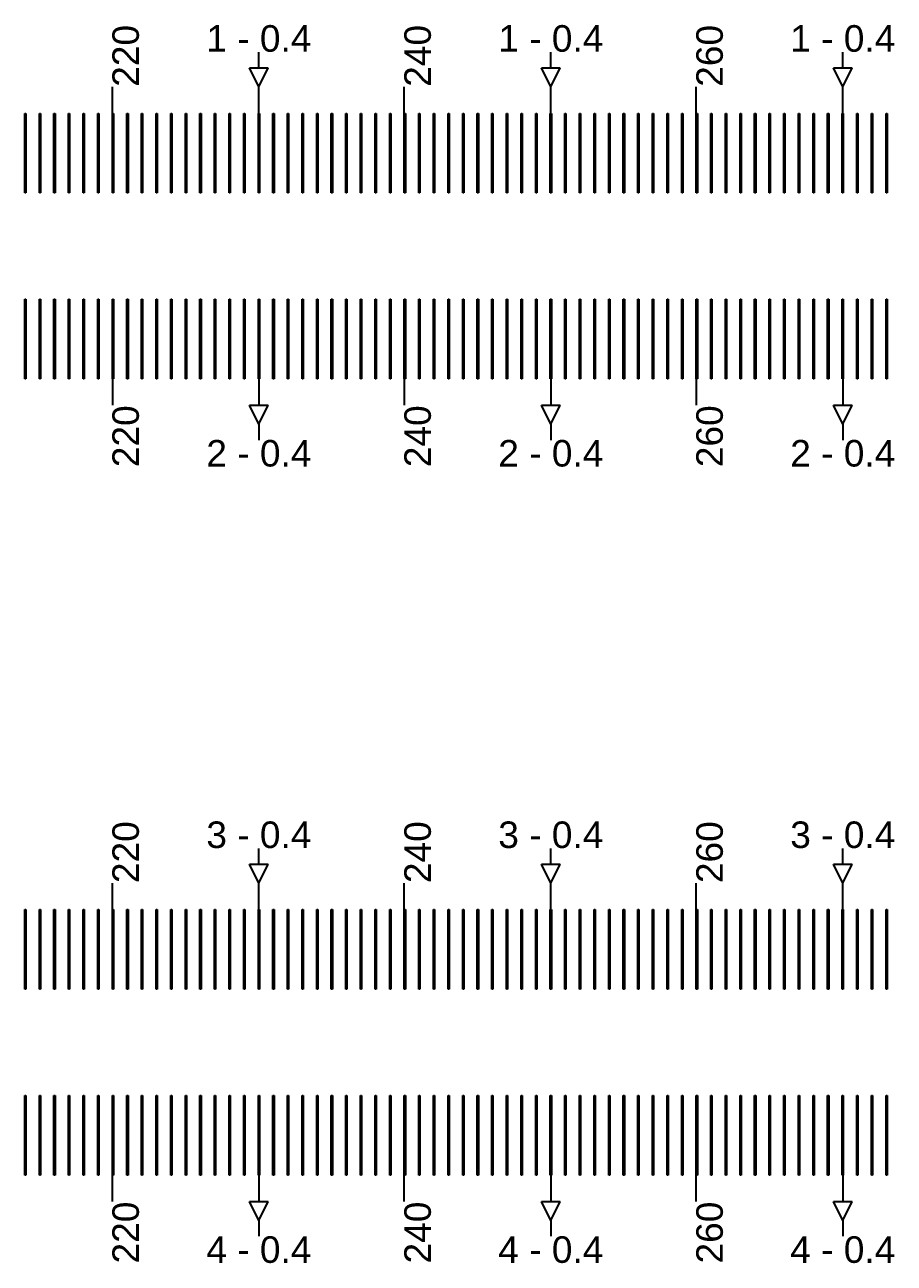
# Model space of a CAD drawing. Extents: x -119394 to 128420, y 74496 to 185496.
# Drawn here: x 39307.3 to 39634.9, y 157262.7 to 157729.2 of the extents above; entities that cross this region are included whole.
import ezdxf

# ---------------------------------------------------------------- set-up
doc = ezdxf.new("R2010")
doc.units = 13
doc.layers.add('CL - Label-1', color=120, linetype='Continuous')
doc.layers.add('CL - Label-2', color=132, linetype='Continuous')
doc.layers.add('CL - Sub-Micro', color=7, linetype='Continuous', true_color=0x47d1ff)
doc.styles.get("Standard").update_dxf_attribs({"font": 'arial.ttf'})

msp = doc.modelspace()

# ---------------------------------------------------------------- linework, layer by layer
for p, q in [((39395.49, 157712.94), (39395.49, 157718.94)), ((39505.49, 157712.94), (39505.49, 157718.94)), ((39615.49, 157712.94), (39615.49, 157718.94)), ((39340.29, 157695.86), (39340.29, 157705.86)), ((39395.49, 157695.86), (39395.49, 157705.86)), ((39450.29, 157695.86), (39450.29, 157705.86)), ((39505.49, 157695.86), (39505.49, 157705.86)), ((39560.29, 157695.86), (39560.29, 157705.86)), ((39615.49, 157695.86), (39615.49, 157705.86)), ((39340.29, 157595.86), (39340.29, 157585.86)), ((39395.49, 157595.86), (39395.49, 157585.86)), ((39450.29, 157595.86), (39450.29, 157585.86)), ((39505.49, 157595.86), (39505.49, 157585.86)), ((39560.29, 157595.86), (39560.29, 157585.86)), ((39615.49, 157595.86), (39615.49, 157585.86)), ((39395.49, 157578.79), (39395.49, 157572.79)), ((39505.49, 157578.79), (39505.49, 157572.79)), ((39615.49, 157578.79), (39615.49, 157572.79)), ((39395.49, 157412.94), (39395.49, 157418.94)), ((39505.49, 157412.94), (39505.49, 157418.94)), ((39615.49, 157412.94), (39615.49, 157418.94)), ((39340.29, 157395.86), (39340.29, 157405.86)), ((39395.49, 157395.86), (39395.49, 157405.86)), ((39450.29, 157395.86), (39450.29, 157405.86)), ((39505.49, 157395.86), (39505.49, 157405.86)), ((39560.29, 157395.86), (39560.29, 157405.86)), ((39615.49, 157395.86), (39615.49, 157405.86)), ((39340.29, 157285.86), (39340.29, 157295.86)), ((39395.49, 157295.86), (39395.49, 157285.86)), ((39450.29, 157285.86), (39450.29, 157295.86)), ((39505.49, 157295.86), (39505.49, 157285.86)), ((39560.29, 157285.86), (39560.29, 157295.86)), ((39615.49, 157295.86), (39615.49, 157285.86)), ((39395.49, 157278.79), (39395.49, 157272.79)), ((39505.49, 157278.79), (39505.49, 157272.79)), ((39615.49, 157278.79), (39615.49, 157272.79))]:
    msp.add_line(p, q)
at = {"layer": 'CL - Label-2'}
for p, q in [((39395.49, 157705.86), (39391.95, 157712.96)), ((39391.95, 157712.96), (39399.02, 157712.96)), ((39395.49, 157705.86), (39399.02, 157712.96)), ((39505.49, 157705.86), (39501.95, 157712.96)), ((39501.95, 157712.96), (39509.02, 157712.96)), ((39505.49, 157705.86), (39509.02, 157712.96)), ((39615.49, 157705.86), (39611.95, 157712.96)), ((39611.95, 157712.96), (39619.02, 157712.96)), ((39615.49, 157705.86), (39619.02, 157712.96)), ((39395.49, 157578.79), (39391.95, 157585.89)), ((39391.95, 157585.89), (39399.02, 157585.89)), ((39395.49, 157578.79), (39399.02, 157585.89)), ((39505.49, 157578.79), (39501.95, 157585.89)), ((39501.95, 157585.89), (39509.02, 157585.89)), ((39505.49, 157578.79), (39509.02, 157585.89)), ((39615.49, 157578.79), (39611.95, 157585.89)), ((39611.95, 157585.89), (39619.02, 157585.89)), ((39615.49, 157578.79), (39619.02, 157585.89)), ((39395.49, 157405.86), (39391.95, 157412.96)), ((39391.95, 157412.96), (39399.02, 157412.96)), ((39395.49, 157405.86), (39399.02, 157412.96)), ((39505.49, 157405.86), (39501.95, 157412.96)), ((39501.95, 157412.96), (39509.02, 157412.96)), ((39505.49, 157405.86), (39509.02, 157412.96)), ((39615.49, 157405.86), (39611.95, 157412.96)), ((39611.95, 157412.96), (39619.02, 157412.96)), ((39615.49, 157405.86), (39619.02, 157412.96)), ((39395.49, 157278.79), (39391.95, 157285.89)), ((39391.95, 157285.89), (39399.02, 157285.89)), ((39395.49, 157278.79), (39399.02, 157285.89)), ((39505.49, 157278.79), (39501.95, 157285.89)), ((39501.95, 157285.89), (39509.02, 157285.89)), ((39505.49, 157278.79), (39509.02, 157285.89)), ((39615.49, 157278.79), (39611.95, 157285.89)), ((39611.95, 157285.89), (39619.02, 157285.89)), ((39615.49, 157278.79), (39619.02, 157285.89))]:
    msp.add_line(p, q, dxfattribs=at)
at = {"layer": 'CL - Sub-Micro'}
for p, q in [((39307.29, 157695.86), (39307.69, 157695.86)), ((39307.29, 157665.86), (39307.29, 157695.86)), ((39307.69, 157695.86), (39307.69, 157665.86)), ((39312.79, 157695.86), (39313.19, 157695.86)), ((39312.79, 157665.86), (39312.79, 157695.86)), ((39313.19, 157695.86), (39313.19, 157665.86)), ((39318.29, 157695.86), (39318.69, 157695.86)), ((39318.29, 157665.86), (39318.29, 157695.86)), ((39318.69, 157695.86), (39318.69, 157665.86)), ((39323.79, 157695.86), (39324.19, 157695.86)), ((39323.79, 157665.86), (39323.79, 157695.86)), ((39324.19, 157695.86), (39324.19, 157665.86)), ((39329.29, 157695.86), (39329.69, 157695.86)), ((39329.29, 157665.86), (39329.29, 157695.86)), ((39329.69, 157695.86), (39329.69, 157665.86)), ((39334.79, 157695.86), (39335.19, 157695.86)), ((39334.79, 157665.86), (39334.79, 157695.86)), ((39335.19, 157695.86), (39335.19, 157665.86)), ((39340.29, 157695.86), (39340.69, 157695.86)), ((39340.29, 157665.86), (39340.29, 157695.86)), ((39340.69, 157695.86), (39340.69, 157665.86)), ((39345.79, 157695.86), (39346.19, 157695.86)), ((39345.79, 157665.86), (39345.79, 157695.86)), ((39346.19, 157695.86), (39346.19, 157665.86)), ((39351.29, 157695.86), (39351.69, 157695.86)), ((39351.29, 157665.86), (39351.29, 157695.86)), ((39351.69, 157695.86), (39351.69, 157665.86)), ((39356.79, 157695.86), (39357.19, 157695.86)), ((39356.79, 157665.86), (39356.79, 157695.86)), ((39357.19, 157695.86), (39357.19, 157665.86)), ((39362.29, 157695.86), (39362.69, 157695.86)), ((39362.29, 157665.86), (39362.29, 157695.86)), ((39362.69, 157695.86), (39362.69, 157665.86)), ((39367.79, 157695.86), (39368.19, 157695.86)), ((39367.79, 157665.86), (39367.79, 157695.86)), ((39368.19, 157695.86), (39368.19, 157665.86)), ((39373.29, 157695.86), (39373.69, 157695.86)), ((39373.29, 157665.86), (39373.29, 157695.86)), ((39373.69, 157695.86), (39373.69, 157665.86)), ((39378.79, 157695.86), (39379.19, 157695.86)), ((39378.79, 157665.86), (39378.79, 157695.86)), ((39379.19, 157695.86), (39379.19, 157665.86)), ((39384.29, 157695.86), (39384.69, 157695.86)), ((39384.29, 157665.86), (39384.29, 157695.86)), ((39384.69, 157695.86), (39384.69, 157665.86)), ((39389.79, 157695.86), (39390.19, 157695.86)), ((39389.79, 157665.86), (39389.79, 157695.86)), ((39390.19, 157695.86), (39390.19, 157665.86)), ((39395.29, 157695.86), (39395.69, 157695.86)), ((39395.29, 157665.86), (39395.29, 157695.86)), ((39395.69, 157695.86), (39395.69, 157665.86)), ((39400.79, 157695.86), (39401.19, 157695.86)), ((39400.79, 157665.86), (39400.79, 157695.86)), ((39401.19, 157695.86), (39401.19, 157665.86)), ((39406.29, 157695.86), (39406.69, 157695.86)), ((39406.29, 157665.86), (39406.29, 157695.86)), ((39406.69, 157695.86), (39406.69, 157665.86)), ((39411.79, 157695.86), (39412.19, 157695.86)), ((39411.79, 157665.86), (39411.79, 157695.86)), ((39412.19, 157695.86), (39412.19, 157665.86)), ((39417.29, 157695.86), (39417.69, 157695.86)), ((39417.29, 157665.86), (39417.29, 157695.86)), ((39417.69, 157695.86), (39417.69, 157665.86)), ((39422.79, 157695.86), (39423.19, 157695.86)), ((39422.79, 157665.86), (39422.79, 157695.86)), ((39423.19, 157695.86), (39423.19, 157665.86)), ((39428.29, 157695.86), (39428.69, 157695.86)), ((39428.29, 157665.86), (39428.29, 157695.86)), ((39428.69, 157695.86), (39428.69, 157665.86)), ((39433.79, 157695.86), (39434.19, 157695.86)), ((39433.79, 157665.86), (39433.79, 157695.86)), ((39434.19, 157695.86), (39434.19, 157665.86)), ((39439.29, 157695.86), (39439.69, 157695.86)), ((39439.29, 157665.86), (39439.29, 157695.86)), ((39439.69, 157695.86), (39439.69, 157665.86)), ((39444.79, 157695.86), (39445.19, 157695.86)), ((39444.79, 157665.86), (39444.79, 157695.86)), ((39445.19, 157695.86), (39445.19, 157665.86)), ((39450.29, 157695.86), (39450.69, 157695.86)), ((39450.29, 157665.86), (39450.29, 157695.86)), ((39450.69, 157695.86), (39450.69, 157665.86)), ((39455.79, 157695.86), (39456.19, 157695.86)), ((39455.79, 157665.86), (39455.79, 157695.86)), ((39456.19, 157695.86), (39456.19, 157665.86)), ((39461.29, 157695.86), (39461.69, 157695.86)), ((39461.29, 157665.86), (39461.29, 157695.86)), ((39461.69, 157695.86), (39461.69, 157665.86)), ((39466.79, 157695.86), (39467.19, 157695.86)), ((39466.79, 157665.86), (39466.79, 157695.86)), ((39467.19, 157695.86), (39467.19, 157665.86)), ((39472.29, 157695.86), (39472.69, 157695.86)), ((39472.29, 157665.86), (39472.29, 157695.86)), ((39472.69, 157695.86), (39472.69, 157665.86)), ((39477.79, 157695.86), (39478.19, 157695.86)), ((39477.79, 157665.86), (39477.79, 157695.86)), ((39478.19, 157695.86), (39478.19, 157665.86)), ((39483.29, 157695.86), (39483.69, 157695.86)), ((39483.29, 157665.86), (39483.29, 157695.86)), ((39483.69, 157695.86), (39483.69, 157665.86)), ((39488.79, 157695.86), (39489.19, 157695.86)), ((39488.79, 157665.86), (39488.79, 157695.86)), ((39489.19, 157695.86), (39489.19, 157665.86)), ((39494.29, 157695.86), (39494.69, 157695.86)), ((39494.29, 157665.86), (39494.29, 157695.86)), ((39494.69, 157695.86), (39494.69, 157665.86)), ((39499.79, 157695.86), (39500.19, 157695.86)), ((39499.79, 157665.86), (39499.79, 157695.86)), ((39500.19, 157695.86), (39500.19, 157665.86)), ((39505.29, 157695.86), (39505.69, 157695.86)), ((39505.29, 157665.86), (39505.29, 157695.86)), ((39505.69, 157695.86), (39505.69, 157665.86)), ((39510.79, 157695.86), (39511.19, 157695.86)), ((39510.79, 157665.86), (39510.79, 157695.86)), ((39511.19, 157695.86), (39511.19, 157665.86)), ((39516.29, 157695.86), (39516.69, 157695.86)), ((39516.29, 157665.86), (39516.29, 157695.86)), ((39516.69, 157695.86), (39516.69, 157665.86)), ((39521.79, 157695.86), (39522.19, 157695.86)), ((39521.79, 157665.86), (39521.79, 157695.86)), ((39522.19, 157695.86), (39522.19, 157665.86)), ((39527.29, 157695.86), (39527.69, 157695.86)), ((39527.29, 157665.86), (39527.29, 157695.86)), ((39527.69, 157695.86), (39527.69, 157665.86)), ((39532.79, 157695.86), (39533.19, 157695.86)), ((39532.79, 157665.86), (39532.79, 157695.86)), ((39533.19, 157695.86), (39533.19, 157665.86)), ((39538.29, 157695.86), (39538.69, 157695.86)), ((39538.29, 157665.86), (39538.29, 157695.86)), ((39538.69, 157695.86), (39538.69, 157665.86)), ((39543.79, 157695.86), (39544.19, 157695.86)), ((39543.79, 157665.86), (39543.79, 157695.86)), ((39544.19, 157695.86), (39544.19, 157665.86)), ((39549.29, 157695.86), (39549.69, 157695.86)), ((39549.29, 157665.86), (39549.29, 157695.86)), ((39549.69, 157695.86), (39549.69, 157665.86)), ((39554.79, 157695.86), (39555.19, 157695.86)), ((39554.79, 157665.86), (39554.79, 157695.86)), ((39555.19, 157695.86), (39555.19, 157665.86)), ((39560.29, 157695.86), (39560.69, 157695.86)), ((39560.29, 157665.86), (39560.29, 157695.86)), ((39560.69, 157695.86), (39560.69, 157665.86)), ((39565.79, 157695.86), (39566.19, 157695.86)), ((39565.79, 157665.86), (39565.79, 157695.86)), ((39566.19, 157695.86), (39566.19, 157665.86)), ((39571.29, 157695.86), (39571.69, 157695.86)), ((39571.29, 157665.86), (39571.29, 157695.86)), ((39571.69, 157695.86), (39571.69, 157665.86)), ((39576.79, 157695.86), (39577.19, 157695.86)), ((39576.79, 157665.86), (39576.79, 157695.86)), ((39577.19, 157695.86), (39577.19, 157665.86)), ((39582.29, 157695.86), (39582.69, 157695.86)), ((39582.29, 157665.86), (39582.29, 157695.86)), ((39582.69, 157695.86), (39582.69, 157665.86)), ((39587.79, 157695.86), (39588.19, 157695.86)), ((39587.79, 157665.86), (39587.79, 157695.86)), ((39588.19, 157695.86), (39588.19, 157665.86)), ((39593.29, 157695.86), (39593.69, 157695.86)), ((39593.29, 157665.86), (39593.29, 157695.86)), ((39593.69, 157695.86), (39593.69, 157665.86)), ((39598.79, 157695.86), (39599.19, 157695.86)), ((39598.79, 157665.86), (39598.79, 157695.86)), ((39599.19, 157695.86), (39599.19, 157665.86)), ((39604.29, 157695.86), (39604.69, 157695.86)), ((39604.29, 157665.86), (39604.29, 157695.86)), ((39604.69, 157695.86), (39604.69, 157665.86)), ((39609.79, 157695.86), (39610.19, 157695.86)), ((39609.79, 157665.86), (39609.79, 157695.86)), ((39610.19, 157695.86), (39610.19, 157665.86)), ((39615.29, 157695.86), (39615.69, 157695.86)), ((39615.29, 157665.86), (39615.29, 157695.86)), ((39615.69, 157695.86), (39615.69, 157665.86)), ((39620.79, 157695.86), (39621.19, 157695.86)), ((39620.79, 157665.86), (39620.79, 157695.86)), ((39621.19, 157695.86), (39621.19, 157665.86)), ((39626.29, 157695.86), (39626.69, 157695.86)), ((39626.29, 157665.86), (39626.29, 157695.86)), ((39626.69, 157695.86), (39626.69, 157665.86)), ((39631.79, 157695.86), (39632.19, 157695.86)), ((39631.79, 157665.86), (39631.79, 157695.86)), ((39632.19, 157695.86), (39632.19, 157665.86)), ((39307.69, 157665.86), (39307.29, 157665.86)), ((39313.19, 157665.86), (39312.79, 157665.86)), ((39318.69, 157665.86), (39318.29, 157665.86)), ((39324.19, 157665.86), (39323.79, 157665.86)), ((39329.69, 157665.86), (39329.29, 157665.86)), ((39335.19, 157665.86), (39334.79, 157665.86)), ((39340.69, 157665.86), (39340.29, 157665.86)), ((39346.19, 157665.86), (39345.79, 157665.86)), ((39351.69, 157665.86), (39351.29, 157665.86)), ((39357.19, 157665.86), (39356.79, 157665.86)), ((39362.69, 157665.86), (39362.29, 157665.86)), ((39368.19, 157665.86), (39367.79, 157665.86)), ((39373.69, 157665.86), (39373.29, 157665.86)), ((39379.19, 157665.86), (39378.79, 157665.86)), ((39384.69, 157665.86), (39384.29, 157665.86)), ((39390.19, 157665.86), (39389.79, 157665.86)), ((39395.69, 157665.86), (39395.29, 157665.86)), ((39401.19, 157665.86), (39400.79, 157665.86)), ((39406.69, 157665.86), (39406.29, 157665.86)), ((39412.19, 157665.86), (39411.79, 157665.86)), ((39417.69, 157665.86), (39417.29, 157665.86)), ((39423.19, 157665.86), (39422.79, 157665.86)), ((39428.69, 157665.86), (39428.29, 157665.86)), ((39434.19, 157665.86), (39433.79, 157665.86)), ((39439.69, 157665.86), (39439.29, 157665.86)), ((39445.19, 157665.86), (39444.79, 157665.86)), ((39450.69, 157665.86), (39450.29, 157665.86)), ((39456.19, 157665.86), (39455.79, 157665.86)), ((39461.69, 157665.86), (39461.29, 157665.86)), ((39467.19, 157665.86), (39466.79, 157665.86)), ((39472.69, 157665.86), (39472.29, 157665.86)), ((39478.19, 157665.86), (39477.79, 157665.86)), ((39483.69, 157665.86), (39483.29, 157665.86)), ((39489.19, 157665.86), (39488.79, 157665.86)), ((39494.69, 157665.86), (39494.29, 157665.86)), ((39500.19, 157665.86), (39499.79, 157665.86)), ((39505.69, 157665.86), (39505.29, 157665.86)), ((39511.19, 157665.86), (39510.79, 157665.86)), ((39516.69, 157665.86), (39516.29, 157665.86)), ((39522.19, 157665.86), (39521.79, 157665.86)), ((39527.69, 157665.86), (39527.29, 157665.86)), ((39533.19, 157665.86), (39532.79, 157665.86)), ((39538.69, 157665.86), (39538.29, 157665.86)), ((39544.19, 157665.86), (39543.79, 157665.86)), ((39549.69, 157665.86), (39549.29, 157665.86)), ((39555.19, 157665.86), (39554.79, 157665.86)), ((39560.69, 157665.86), (39560.29, 157665.86)), ((39566.19, 157665.86), (39565.79, 157665.86)), ((39571.69, 157665.86), (39571.29, 157665.86)), ((39577.19, 157665.86), (39576.79, 157665.86)), ((39582.69, 157665.86), (39582.29, 157665.86)), ((39588.19, 157665.86), (39587.79, 157665.86)), ((39593.69, 157665.86), (39593.29, 157665.86)), ((39599.19, 157665.86), (39598.79, 157665.86)), ((39604.69, 157665.86), (39604.29, 157665.86)), ((39610.19, 157665.86), (39609.79, 157665.86)), ((39615.69, 157665.86), (39615.29, 157665.86)), ((39621.19, 157665.86), (39620.79, 157665.86)), ((39626.69, 157665.86), (39626.29, 157665.86)), ((39632.19, 157665.86), (39631.79, 157665.86)), ((39307.29, 157625.86), (39307.69, 157625.86)), ((39307.29, 157595.86), (39307.29, 157625.86)), ((39307.69, 157625.86), (39307.69, 157595.86)), ((39312.79, 157625.86), (39313.19, 157625.86)), ((39312.79, 157595.86), (39312.79, 157625.86)), ((39313.19, 157625.86), (39313.19, 157595.86)), ((39318.29, 157625.86), (39318.69, 157625.86)), ((39318.29, 157595.86), (39318.29, 157625.86)), ((39318.69, 157625.86), (39318.69, 157595.86)), ((39323.79, 157625.86), (39324.19, 157625.86)), ((39323.79, 157595.86), (39323.79, 157625.86)), ((39324.19, 157625.86), (39324.19, 157595.86)), ((39329.29, 157625.86), (39329.69, 157625.86)), ((39329.29, 157595.86), (39329.29, 157625.86)), ((39329.69, 157625.86), (39329.69, 157595.86)), ((39334.79, 157625.86), (39335.19, 157625.86)), ((39334.79, 157595.86), (39334.79, 157625.86)), ((39335.19, 157625.86), (39335.19, 157595.86)), ((39340.29, 157625.86), (39340.69, 157625.86)), ((39340.29, 157595.86), (39340.29, 157625.86)), ((39340.69, 157625.86), (39340.69, 157595.86)), ((39345.79, 157625.86), (39346.19, 157625.86)), ((39345.79, 157595.86), (39345.79, 157625.86)), ((39346.19, 157625.86), (39346.19, 157595.86)), ((39351.29, 157625.86), (39351.69, 157625.86)), ((39351.29, 157595.86), (39351.29, 157625.86)), ((39351.69, 157625.86), (39351.69, 157595.86)), ((39356.79, 157625.86), (39357.19, 157625.86)), ((39356.79, 157595.86), (39356.79, 157625.86)), ((39357.19, 157625.86), (39357.19, 157595.86)), ((39362.29, 157625.86), (39362.69, 157625.86)), ((39362.29, 157595.86), (39362.29, 157625.86)), ((39362.69, 157625.86), (39362.69, 157595.86)), ((39367.79, 157625.86), (39368.19, 157625.86)), ((39367.79, 157595.86), (39367.79, 157625.86)), ((39368.19, 157625.86), (39368.19, 157595.86)), ((39373.29, 157625.86), (39373.69, 157625.86)), ((39373.29, 157595.86), (39373.29, 157625.86)), ((39373.69, 157625.86), (39373.69, 157595.86)), ((39378.79, 157625.86), (39379.19, 157625.86)), ((39378.79, 157595.86), (39378.79, 157625.86)), ((39379.19, 157625.86), (39379.19, 157595.86)), ((39384.29, 157625.86), (39384.69, 157625.86)), ((39384.29, 157595.86), (39384.29, 157625.86)), ((39384.69, 157625.86), (39384.69, 157595.86)), ((39389.79, 157625.86), (39390.19, 157625.86)), ((39389.79, 157595.86), (39389.79, 157625.86)), ((39390.19, 157625.86), (39390.19, 157595.86)), ((39395.29, 157625.86), (39395.69, 157625.86)), ((39395.29, 157595.86), (39395.29, 157625.86)), ((39395.69, 157625.86), (39395.69, 157595.86)), ((39400.79, 157625.86), (39401.19, 157625.86)), ((39400.79, 157595.86), (39400.79, 157625.86)), ((39401.19, 157625.86), (39401.19, 157595.86)), ((39406.29, 157625.86), (39406.69, 157625.86)), ((39406.29, 157595.86), (39406.29, 157625.86)), ((39406.69, 157625.86), (39406.69, 157595.86)), ((39411.79, 157625.86), (39412.19, 157625.86)), ((39411.79, 157595.86), (39411.79, 157625.86)), ((39412.19, 157625.86), (39412.19, 157595.86)), ((39417.29, 157625.86), (39417.69, 157625.86)), ((39417.29, 157595.86), (39417.29, 157625.86)), ((39417.69, 157625.86), (39417.69, 157595.86)), ((39422.79, 157625.86), (39423.19, 157625.86)), ((39422.79, 157595.86), (39422.79, 157625.86)), ((39423.19, 157625.86), (39423.19, 157595.86)), ((39428.29, 157625.86), (39428.69, 157625.86)), ((39428.29, 157595.86), (39428.29, 157625.86)), ((39428.69, 157625.86), (39428.69, 157595.86)), ((39433.79, 157625.86), (39434.19, 157625.86)), ((39433.79, 157595.86), (39433.79, 157625.86)), ((39434.19, 157625.86), (39434.19, 157595.86)), ((39439.29, 157625.86), (39439.69, 157625.86)), ((39439.29, 157595.86), (39439.29, 157625.86)), ((39439.69, 157625.86), (39439.69, 157595.86)), ((39444.79, 157625.86), (39445.19, 157625.86)), ((39444.79, 157595.86), (39444.79, 157625.86)), ((39445.19, 157625.86), (39445.19, 157595.86)), ((39450.29, 157625.86), (39450.69, 157625.86)), ((39450.29, 157595.86), (39450.29, 157625.86)), ((39450.69, 157625.86), (39450.69, 157595.86)), ((39455.79, 157625.86), (39456.19, 157625.86)), ((39455.79, 157595.86), (39455.79, 157625.86)), ((39456.19, 157625.86), (39456.19, 157595.86)), ((39461.29, 157625.86), (39461.69, 157625.86)), ((39461.29, 157595.86), (39461.29, 157625.86)), ((39461.69, 157625.86), (39461.69, 157595.86)), ((39466.79, 157625.86), (39467.19, 157625.86)), ((39466.79, 157595.86), (39466.79, 157625.86)), ((39467.19, 157625.86), (39467.19, 157595.86)), ((39472.29, 157625.86), (39472.69, 157625.86)), ((39472.29, 157595.86), (39472.29, 157625.86)), ((39472.69, 157625.86), (39472.69, 157595.86)), ((39477.79, 157625.86), (39478.19, 157625.86)), ((39477.79, 157595.86), (39477.79, 157625.86)), ((39478.19, 157625.86), (39478.19, 157595.86)), ((39483.29, 157625.86), (39483.69, 157625.86)), ((39483.29, 157595.86), (39483.29, 157625.86)), ((39483.69, 157625.86), (39483.69, 157595.86)), ((39488.79, 157625.86), (39489.19, 157625.86)), ((39488.79, 157595.86), (39488.79, 157625.86)), ((39489.19, 157625.86), (39489.19, 157595.86)), ((39494.29, 157625.86), (39494.69, 157625.86)), ((39494.29, 157595.86), (39494.29, 157625.86)), ((39494.69, 157625.86), (39494.69, 157595.86)), ((39499.79, 157625.86), (39500.19, 157625.86)), ((39499.79, 157595.86), (39499.79, 157625.86)), ((39500.19, 157625.86), (39500.19, 157595.86)), ((39505.29, 157625.86), (39505.69, 157625.86)), ((39505.29, 157595.86), (39505.29, 157625.86)), ((39505.69, 157625.86), (39505.69, 157595.86)), ((39510.79, 157625.86), (39511.19, 157625.86)), ((39510.79, 157595.86), (39510.79, 157625.86)), ((39511.19, 157625.86), (39511.19, 157595.86)), ((39516.29, 157625.86), (39516.69, 157625.86)), ((39516.29, 157595.86), (39516.29, 157625.86)), ((39516.69, 157625.86), (39516.69, 157595.86)), ((39521.79, 157625.86), (39522.19, 157625.86)), ((39521.79, 157595.86), (39521.79, 157625.86)), ((39522.19, 157625.86), (39522.19, 157595.86)), ((39527.29, 157625.86), (39527.69, 157625.86)), ((39527.29, 157595.86), (39527.29, 157625.86)), ((39527.69, 157625.86), (39527.69, 157595.86)), ((39532.79, 157625.86), (39533.19, 157625.86)), ((39532.79, 157595.86), (39532.79, 157625.86)), ((39533.19, 157625.86), (39533.19, 157595.86)), ((39538.29, 157625.86), (39538.69, 157625.86)), ((39538.29, 157595.86), (39538.29, 157625.86)), ((39538.69, 157625.86), (39538.69, 157595.86)), ((39543.79, 157625.86), (39544.19, 157625.86)), ((39543.79, 157595.86), (39543.79, 157625.86)), ((39544.19, 157625.86), (39544.19, 157595.86)), ((39549.29, 157625.86), (39549.69, 157625.86)), ((39549.29, 157595.86), (39549.29, 157625.86)), ((39549.69, 157625.86), (39549.69, 157595.86)), ((39554.79, 157625.86), (39555.19, 157625.86)), ((39554.79, 157595.86), (39554.79, 157625.86)), ((39555.19, 157625.86), (39555.19, 157595.86)), ((39560.29, 157625.86), (39560.69, 157625.86)), ((39560.29, 157595.86), (39560.29, 157625.86)), ((39560.69, 157625.86), (39560.69, 157595.86)), ((39565.79, 157625.86), (39566.19, 157625.86)), ((39565.79, 157595.86), (39565.79, 157625.86)), ((39566.19, 157625.86), (39566.19, 157595.86)), ((39571.29, 157625.86), (39571.69, 157625.86)), ((39571.29, 157595.86), (39571.29, 157625.86)), ((39571.69, 157625.86), (39571.69, 157595.86)), ((39576.79, 157625.86), (39577.19, 157625.86)), ((39576.79, 157595.86), (39576.79, 157625.86)), ((39577.19, 157625.86), (39577.19, 157595.86)), ((39582.29, 157625.86), (39582.69, 157625.86)), ((39582.29, 157595.86), (39582.29, 157625.86)), ((39582.69, 157625.86), (39582.69, 157595.86)), ((39587.79, 157625.86), (39588.19, 157625.86)), ((39587.79, 157595.86), (39587.79, 157625.86)), ((39588.19, 157625.86), (39588.19, 157595.86)), ((39593.29, 157625.86), (39593.69, 157625.86)), ((39593.29, 157595.86), (39593.29, 157625.86)), ((39593.69, 157625.86), (39593.69, 157595.86)), ((39598.79, 157625.86), (39599.19, 157625.86)), ((39598.79, 157595.86), (39598.79, 157625.86)), ((39599.19, 157625.86), (39599.19, 157595.86)), ((39604.29, 157625.86), (39604.69, 157625.86)), ((39604.29, 157595.86), (39604.29, 157625.86)), ((39604.69, 157625.86), (39604.69, 157595.86)), ((39609.79, 157625.86), (39610.19, 157625.86)), ((39609.79, 157595.86), (39609.79, 157625.86)), ((39610.19, 157625.86), (39610.19, 157595.86)), ((39615.29, 157625.86), (39615.69, 157625.86)), ((39615.29, 157595.86), (39615.29, 157625.86)), ((39615.69, 157625.86), (39615.69, 157595.86)), ((39620.79, 157625.86), (39621.19, 157625.86)), ((39620.79, 157595.86), (39620.79, 157625.86)), ((39621.19, 157625.86), (39621.19, 157595.86)), ((39626.29, 157625.86), (39626.69, 157625.86)), ((39626.29, 157595.86), (39626.29, 157625.86)), ((39626.69, 157625.86), (39626.69, 157595.86)), ((39631.79, 157625.86), (39632.19, 157625.86)), ((39631.79, 157595.86), (39631.79, 157625.86)), ((39632.19, 157625.86), (39632.19, 157595.86)), ((39307.69, 157595.86), (39307.29, 157595.86)), ((39313.19, 157595.86), (39312.79, 157595.86)), ((39318.69, 157595.86), (39318.29, 157595.86)), ((39324.19, 157595.86), (39323.79, 157595.86)), ((39329.69, 157595.86), (39329.29, 157595.86)), ((39335.19, 157595.86), (39334.79, 157595.86)), ((39340.69, 157595.86), (39340.29, 157595.86)), ((39346.19, 157595.86), (39345.79, 157595.86)), ((39351.69, 157595.86), (39351.29, 157595.86)), ((39357.19, 157595.86), (39356.79, 157595.86)), ((39362.69, 157595.86), (39362.29, 157595.86)), ((39368.19, 157595.86), (39367.79, 157595.86)), ((39373.69, 157595.86), (39373.29, 157595.86)), ((39379.19, 157595.86), (39378.79, 157595.86)), ((39384.69, 157595.86), (39384.29, 157595.86)), ((39390.19, 157595.86), (39389.79, 157595.86)), ((39395.69, 157595.86), (39395.29, 157595.86)), ((39401.19, 157595.86), (39400.79, 157595.86)), ((39406.69, 157595.86), (39406.29, 157595.86)), ((39412.19, 157595.86), (39411.79, 157595.86)), ((39417.69, 157595.86), (39417.29, 157595.86)), ((39423.19, 157595.86), (39422.79, 157595.86)), ((39428.69, 157595.86), (39428.29, 157595.86)), ((39434.19, 157595.86), (39433.79, 157595.86)), ((39439.69, 157595.86), (39439.29, 157595.86)), ((39445.19, 157595.86), (39444.79, 157595.86)), ((39450.69, 157595.86), (39450.29, 157595.86)), ((39456.19, 157595.86), (39455.79, 157595.86)), ((39461.69, 157595.86), (39461.29, 157595.86)), ((39467.19, 157595.86), (39466.79, 157595.86)), ((39472.69, 157595.86), (39472.29, 157595.86)), ((39478.19, 157595.86), (39477.79, 157595.86)), ((39483.69, 157595.86), (39483.29, 157595.86)), ((39489.19, 157595.86), (39488.79, 157595.86)), ((39494.69, 157595.86), (39494.29, 157595.86)), ((39500.19, 157595.86), (39499.79, 157595.86)), ((39505.69, 157595.86), (39505.29, 157595.86)), ((39511.19, 157595.86), (39510.79, 157595.86)), ((39516.69, 157595.86), (39516.29, 157595.86)), ((39522.19, 157595.86), (39521.79, 157595.86)), ((39527.69, 157595.86), (39527.29, 157595.86)), ((39533.19, 157595.86), (39532.79, 157595.86)), ((39538.69, 157595.86), (39538.29, 157595.86)), ((39544.19, 157595.86), (39543.79, 157595.86)), ((39549.69, 157595.86), (39549.29, 157595.86)), ((39555.19, 157595.86), (39554.79, 157595.86)), ((39560.69, 157595.86), (39560.29, 157595.86)), ((39566.19, 157595.86), (39565.79, 157595.86)), ((39571.69, 157595.86), (39571.29, 157595.86)), ((39577.19, 157595.86), (39576.79, 157595.86)), ((39582.69, 157595.86), (39582.29, 157595.86)), ((39588.19, 157595.86), (39587.79, 157595.86)), ((39593.69, 157595.86), (39593.29, 157595.86)), ((39599.19, 157595.86), (39598.79, 157595.86)), ((39604.69, 157595.86), (39604.29, 157595.86)), ((39610.19, 157595.86), (39609.79, 157595.86)), ((39615.69, 157595.86), (39615.29, 157595.86)), ((39621.19, 157595.86), (39620.79, 157595.86)), ((39626.69, 157595.86), (39626.29, 157595.86)), ((39632.19, 157595.86), (39631.79, 157595.86)), ((39307.29, 157395.86), (39307.69, 157395.86)), ((39307.29, 157365.86), (39307.29, 157395.86)), ((39307.69, 157395.86), (39307.69, 157365.86)), ((39312.79, 157395.86), (39313.19, 157395.86)), ((39312.79, 157365.86), (39312.79, 157395.86)), ((39313.19, 157395.86), (39313.19, 157365.86)), ((39318.29, 157395.86), (39318.69, 157395.86)), ((39318.29, 157365.86), (39318.29, 157395.86)), ((39318.69, 157395.86), (39318.69, 157365.86)), ((39323.79, 157395.86), (39324.19, 157395.86)), ((39323.79, 157365.86), (39323.79, 157395.86)), ((39324.19, 157395.86), (39324.19, 157365.86)), ((39329.29, 157395.86), (39329.69, 157395.86)), ((39329.29, 157365.86), (39329.29, 157395.86)), ((39329.69, 157395.86), (39329.69, 157365.86)), ((39334.79, 157395.86), (39335.19, 157395.86)), ((39334.79, 157365.86), (39334.79, 157395.86)), ((39335.19, 157395.86), (39335.19, 157365.86)), ((39340.29, 157395.86), (39340.69, 157395.86)), ((39340.29, 157365.86), (39340.29, 157395.86)), ((39340.69, 157395.86), (39340.69, 157365.86)), ((39345.79, 157395.86), (39346.19, 157395.86)), ((39345.79, 157365.86), (39345.79, 157395.86)), ((39346.19, 157395.86), (39346.19, 157365.86)), ((39351.29, 157395.86), (39351.69, 157395.86)), ((39351.29, 157365.86), (39351.29, 157395.86)), ((39351.69, 157395.86), (39351.69, 157365.86)), ((39356.79, 157395.86), (39357.19, 157395.86)), ((39356.79, 157365.86), (39356.79, 157395.86)), ((39357.19, 157395.86), (39357.19, 157365.86)), ((39362.29, 157395.86), (39362.69, 157395.86)), ((39362.29, 157365.86), (39362.29, 157395.86)), ((39362.69, 157395.86), (39362.69, 157365.86)), ((39367.79, 157395.86), (39368.19, 157395.86)), ((39367.79, 157365.86), (39367.79, 157395.86)), ((39368.19, 157395.86), (39368.19, 157365.86)), ((39373.29, 157395.86), (39373.69, 157395.86)), ((39373.29, 157365.86), (39373.29, 157395.86)), ((39373.69, 157395.86), (39373.69, 157365.86)), ((39378.79, 157395.86), (39379.19, 157395.86)), ((39378.79, 157365.86), (39378.79, 157395.86)), ((39379.19, 157395.86), (39379.19, 157365.86)), ((39384.29, 157395.86), (39384.69, 157395.86)), ((39384.29, 157365.86), (39384.29, 157395.86)), ((39384.69, 157395.86), (39384.69, 157365.86)), ((39389.79, 157395.86), (39390.19, 157395.86)), ((39389.79, 157365.86), (39389.79, 157395.86)), ((39390.19, 157395.86), (39390.19, 157365.86)), ((39395.29, 157395.86), (39395.69, 157395.86)), ((39395.29, 157365.86), (39395.29, 157395.86)), ((39395.69, 157395.86), (39395.69, 157365.86)), ((39400.79, 157395.86), (39401.19, 157395.86)), ((39400.79, 157365.86), (39400.79, 157395.86)), ((39401.19, 157395.86), (39401.19, 157365.86)), ((39406.29, 157395.86), (39406.69, 157395.86)), ((39406.29, 157365.86), (39406.29, 157395.86)), ((39406.69, 157395.86), (39406.69, 157365.86)), ((39411.79, 157395.86), (39412.19, 157395.86)), ((39411.79, 157365.86), (39411.79, 157395.86)), ((39412.19, 157395.86), (39412.19, 157365.86)), ((39417.29, 157395.86), (39417.69, 157395.86)), ((39417.29, 157365.86), (39417.29, 157395.86)), ((39417.69, 157395.86), (39417.69, 157365.86)), ((39422.79, 157395.86), (39423.19, 157395.86)), ((39422.79, 157365.86), (39422.79, 157395.86)), ((39423.19, 157395.86), (39423.19, 157365.86)), ((39428.29, 157395.86), (39428.69, 157395.86)), ((39428.29, 157365.86), (39428.29, 157395.86)), ((39428.69, 157395.86), (39428.69, 157365.86)), ((39433.79, 157395.86), (39434.19, 157395.86)), ((39433.79, 157365.86), (39433.79, 157395.86)), ((39434.19, 157395.86), (39434.19, 157365.86)), ((39439.29, 157395.86), (39439.69, 157395.86)), ((39439.29, 157365.86), (39439.29, 157395.86)), ((39439.69, 157395.86), (39439.69, 157365.86)), ((39444.79, 157395.86), (39445.19, 157395.86)), ((39444.79, 157365.86), (39444.79, 157395.86)), ((39445.19, 157395.86), (39445.19, 157365.86)), ((39450.29, 157395.86), (39450.69, 157395.86)), ((39450.29, 157365.86), (39450.29, 157395.86)), ((39450.69, 157395.86), (39450.69, 157365.86)), ((39455.79, 157395.86), (39456.19, 157395.86)), ((39455.79, 157365.86), (39455.79, 157395.86)), ((39456.19, 157395.86), (39456.19, 157365.86)), ((39461.29, 157395.86), (39461.69, 157395.86)), ((39461.29, 157365.86), (39461.29, 157395.86)), ((39461.69, 157395.86), (39461.69, 157365.86)), ((39466.79, 157395.86), (39467.19, 157395.86)), ((39466.79, 157365.86), (39466.79, 157395.86)), ((39467.19, 157395.86), (39467.19, 157365.86)), ((39472.29, 157395.86), (39472.69, 157395.86)), ((39472.29, 157365.86), (39472.29, 157395.86)), ((39472.69, 157395.86), (39472.69, 157365.86)), ((39477.79, 157395.86), (39478.19, 157395.86)), ((39477.79, 157365.86), (39477.79, 157395.86)), ((39478.19, 157395.86), (39478.19, 157365.86)), ((39483.29, 157395.86), (39483.69, 157395.86)), ((39483.29, 157365.86), (39483.29, 157395.86)), ((39483.69, 157395.86), (39483.69, 157365.86)), ((39488.79, 157395.86), (39489.19, 157395.86)), ((39488.79, 157365.86), (39488.79, 157395.86)), ((39489.19, 157395.86), (39489.19, 157365.86)), ((39494.29, 157395.86), (39494.69, 157395.86)), ((39494.29, 157365.86), (39494.29, 157395.86)), ((39494.69, 157395.86), (39494.69, 157365.86)), ((39499.79, 157395.86), (39500.19, 157395.86)), ((39499.79, 157365.86), (39499.79, 157395.86)), ((39500.19, 157395.86), (39500.19, 157365.86)), ((39505.29, 157395.86), (39505.69, 157395.86)), ((39505.29, 157365.86), (39505.29, 157395.86)), ((39505.69, 157395.86), (39505.69, 157365.86)), ((39510.79, 157395.86), (39511.19, 157395.86)), ((39510.79, 157365.86), (39510.79, 157395.86)), ((39511.19, 157395.86), (39511.19, 157365.86)), ((39516.29, 157395.86), (39516.69, 157395.86)), ((39516.29, 157365.86), (39516.29, 157395.86)), ((39516.69, 157395.86), (39516.69, 157365.86)), ((39521.79, 157395.86), (39522.19, 157395.86)), ((39521.79, 157365.86), (39521.79, 157395.86)), ((39522.19, 157395.86), (39522.19, 157365.86)), ((39527.29, 157395.86), (39527.69, 157395.86)), ((39527.29, 157365.86), (39527.29, 157395.86)), ((39527.69, 157395.86), (39527.69, 157365.86)), ((39532.79, 157395.86), (39533.19, 157395.86)), ((39532.79, 157365.86), (39532.79, 157395.86)), ((39533.19, 157395.86), (39533.19, 157365.86)), ((39538.29, 157395.86), (39538.69, 157395.86)), ((39538.29, 157365.86), (39538.29, 157395.86)), ((39538.69, 157395.86), (39538.69, 157365.86)), ((39543.79, 157395.86), (39544.19, 157395.86)), ((39543.79, 157365.86), (39543.79, 157395.86)), ((39544.19, 157395.86), (39544.19, 157365.86)), ((39549.29, 157395.86), (39549.69, 157395.86)), ((39549.29, 157365.86), (39549.29, 157395.86)), ((39549.69, 157395.86), (39549.69, 157365.86)), ((39554.79, 157395.86), (39555.19, 157395.86)), ((39554.79, 157365.86), (39554.79, 157395.86)), ((39555.19, 157395.86), (39555.19, 157365.86)), ((39560.29, 157395.86), (39560.69, 157395.86)), ((39560.29, 157365.86), (39560.29, 157395.86)), ((39560.69, 157395.86), (39560.69, 157365.86)), ((39565.79, 157395.86), (39566.19, 157395.86)), ((39565.79, 157365.86), (39565.79, 157395.86)), ((39566.19, 157395.86), (39566.19, 157365.86)), ((39571.29, 157395.86), (39571.69, 157395.86)), ((39571.29, 157365.86), (39571.29, 157395.86)), ((39571.69, 157395.86), (39571.69, 157365.86)), ((39576.79, 157395.86), (39577.19, 157395.86)), ((39576.79, 157365.86), (39576.79, 157395.86)), ((39577.19, 157395.86), (39577.19, 157365.86)), ((39582.29, 157395.86), (39582.69, 157395.86)), ((39582.29, 157365.86), (39582.29, 157395.86)), ((39582.69, 157395.86), (39582.69, 157365.86)), ((39587.79, 157395.86), (39588.19, 157395.86)), ((39587.79, 157365.86), (39587.79, 157395.86)), ((39588.19, 157395.86), (39588.19, 157365.86)), ((39593.29, 157395.86), (39593.69, 157395.86)), ((39593.29, 157365.86), (39593.29, 157395.86)), ((39593.69, 157395.86), (39593.69, 157365.86)), ((39598.79, 157395.86), (39599.19, 157395.86)), ((39598.79, 157365.86), (39598.79, 157395.86)), ((39599.19, 157395.86), (39599.19, 157365.86)), ((39604.29, 157395.86), (39604.69, 157395.86)), ((39604.29, 157365.86), (39604.29, 157395.86)), ((39604.69, 157395.86), (39604.69, 157365.86)), ((39609.79, 157395.86), (39610.19, 157395.86)), ((39609.79, 157365.86), (39609.79, 157395.86)), ((39610.19, 157395.86), (39610.19, 157365.86)), ((39615.29, 157395.86), (39615.69, 157395.86)), ((39615.29, 157365.86), (39615.29, 157395.86)), ((39615.69, 157395.86), (39615.69, 157365.86)), ((39620.79, 157395.86), (39621.19, 157395.86)), ((39620.79, 157365.86), (39620.79, 157395.86)), ((39621.19, 157395.86), (39621.19, 157365.86)), ((39626.29, 157395.86), (39626.69, 157395.86)), ((39626.29, 157365.86), (39626.29, 157395.86)), ((39626.69, 157395.86), (39626.69, 157365.86)), ((39631.79, 157395.86), (39632.19, 157395.86)), ((39631.79, 157365.86), (39631.79, 157395.86)), ((39632.19, 157395.86), (39632.19, 157365.86)), ((39307.69, 157365.86), (39307.29, 157365.86)), ((39313.19, 157365.86), (39312.79, 157365.86)), ((39318.69, 157365.86), (39318.29, 157365.86)), ((39324.19, 157365.86), (39323.79, 157365.86)), ((39329.69, 157365.86), (39329.29, 157365.86)), ((39335.19, 157365.86), (39334.79, 157365.86)), ((39340.69, 157365.86), (39340.29, 157365.86)), ((39346.19, 157365.86), (39345.79, 157365.86)), ((39351.69, 157365.86), (39351.29, 157365.86)), ((39357.19, 157365.86), (39356.79, 157365.86)), ((39362.69, 157365.86), (39362.29, 157365.86)), ((39368.19, 157365.86), (39367.79, 157365.86)), ((39373.69, 157365.86), (39373.29, 157365.86)), ((39379.19, 157365.86), (39378.79, 157365.86)), ((39384.69, 157365.86), (39384.29, 157365.86)), ((39390.19, 157365.86), (39389.79, 157365.86)), ((39395.69, 157365.86), (39395.29, 157365.86)), ((39401.19, 157365.86), (39400.79, 157365.86)), ((39406.69, 157365.86), (39406.29, 157365.86)), ((39412.19, 157365.86), (39411.79, 157365.86)), ((39417.69, 157365.86), (39417.29, 157365.86)), ((39423.19, 157365.86), (39422.79, 157365.86)), ((39428.69, 157365.86), (39428.29, 157365.86)), ((39434.19, 157365.86), (39433.79, 157365.86)), ((39439.69, 157365.86), (39439.29, 157365.86)), ((39445.19, 157365.86), (39444.79, 157365.86)), ((39450.69, 157365.86), (39450.29, 157365.86)), ((39456.19, 157365.86), (39455.79, 157365.86)), ((39461.69, 157365.86), (39461.29, 157365.86)), ((39467.19, 157365.86), (39466.79, 157365.86)), ((39472.69, 157365.86), (39472.29, 157365.86)), ((39478.19, 157365.86), (39477.79, 157365.86)), ((39483.69, 157365.86), (39483.29, 157365.86)), ((39489.19, 157365.86), (39488.79, 157365.86)), ((39494.69, 157365.86), (39494.29, 157365.86)), ((39500.19, 157365.86), (39499.79, 157365.86)), ((39505.69, 157365.86), (39505.29, 157365.86)), ((39511.19, 157365.86), (39510.79, 157365.86)), ((39516.69, 157365.86), (39516.29, 157365.86)), ((39522.19, 157365.86), (39521.79, 157365.86)), ((39527.69, 157365.86), (39527.29, 157365.86)), ((39533.19, 157365.86), (39532.79, 157365.86)), ((39538.69, 157365.86), (39538.29, 157365.86)), ((39544.19, 157365.86), (39543.79, 157365.86)), ((39549.69, 157365.86), (39549.29, 157365.86)), ((39555.19, 157365.86), (39554.79, 157365.86)), ((39560.69, 157365.86), (39560.29, 157365.86)), ((39566.19, 157365.86), (39565.79, 157365.86)), ((39571.69, 157365.86), (39571.29, 157365.86)), ((39577.19, 157365.86), (39576.79, 157365.86)), ((39582.69, 157365.86), (39582.29, 157365.86)), ((39588.19, 157365.86), (39587.79, 157365.86)), ((39593.69, 157365.86), (39593.29, 157365.86)), ((39599.19, 157365.86), (39598.79, 157365.86)), ((39604.69, 157365.86), (39604.29, 157365.86)), ((39610.19, 157365.86), (39609.79, 157365.86)), ((39615.69, 157365.86), (39615.29, 157365.86)), ((39621.19, 157365.86), (39620.79, 157365.86)), ((39626.69, 157365.86), (39626.29, 157365.86)), ((39632.19, 157365.86), (39631.79, 157365.86)), ((39307.29, 157325.86), (39307.69, 157325.86)), ((39307.29, 157295.86), (39307.29, 157325.86)), ((39307.69, 157325.86), (39307.69, 157295.86)), ((39312.79, 157325.86), (39313.19, 157325.86)), ((39312.79, 157295.86), (39312.79, 157325.86)), ((39313.19, 157325.86), (39313.19, 157295.86)), ((39318.29, 157325.86), (39318.69, 157325.86)), ((39318.29, 157295.86), (39318.29, 157325.86)), ((39318.69, 157325.86), (39318.69, 157295.86)), ((39323.79, 157325.86), (39324.19, 157325.86)), ((39323.79, 157295.86), (39323.79, 157325.86)), ((39324.19, 157325.86), (39324.19, 157295.86)), ((39329.29, 157325.86), (39329.69, 157325.86)), ((39329.29, 157295.86), (39329.29, 157325.86)), ((39329.69, 157325.86), (39329.69, 157295.86)), ((39334.79, 157325.86), (39335.19, 157325.86)), ((39334.79, 157295.86), (39334.79, 157325.86)), ((39335.19, 157325.86), (39335.19, 157295.86)), ((39340.29, 157325.86), (39340.69, 157325.86)), ((39340.29, 157295.86), (39340.29, 157325.86)), ((39340.69, 157325.86), (39340.69, 157295.86)), ((39345.79, 157325.86), (39346.19, 157325.86)), ((39345.79, 157295.86), (39345.79, 157325.86)), ((39346.19, 157325.86), (39346.19, 157295.86)), ((39351.29, 157325.86), (39351.69, 157325.86)), ((39351.29, 157295.86), (39351.29, 157325.86)), ((39351.69, 157325.86), (39351.69, 157295.86)), ((39356.79, 157325.86), (39357.19, 157325.86)), ((39356.79, 157295.86), (39356.79, 157325.86)), ((39357.19, 157325.86), (39357.19, 157295.86)), ((39362.29, 157325.86), (39362.69, 157325.86)), ((39362.29, 157295.86), (39362.29, 157325.86)), ((39362.69, 157325.86), (39362.69, 157295.86)), ((39367.79, 157325.86), (39368.19, 157325.86)), ((39367.79, 157295.86), (39367.79, 157325.86)), ((39368.19, 157325.86), (39368.19, 157295.86)), ((39373.29, 157325.86), (39373.69, 157325.86)), ((39373.29, 157295.86), (39373.29, 157325.86)), ((39373.69, 157325.86), (39373.69, 157295.86)), ((39378.79, 157325.86), (39379.19, 157325.86)), ((39378.79, 157295.86), (39378.79, 157325.86)), ((39379.19, 157325.86), (39379.19, 157295.86)), ((39384.29, 157325.86), (39384.69, 157325.86)), ((39384.29, 157295.86), (39384.29, 157325.86)), ((39384.69, 157325.86), (39384.69, 157295.86)), ((39389.79, 157325.86), (39390.19, 157325.86)), ((39389.79, 157295.86), (39389.79, 157325.86)), ((39390.19, 157325.86), (39390.19, 157295.86)), ((39395.29, 157325.86), (39395.69, 157325.86)), ((39395.29, 157295.86), (39395.29, 157325.86)), ((39395.69, 157325.86), (39395.69, 157295.86)), ((39400.79, 157325.86), (39401.19, 157325.86)), ((39400.79, 157295.86), (39400.79, 157325.86)), ((39401.19, 157325.86), (39401.19, 157295.86)), ((39406.29, 157325.86), (39406.69, 157325.86)), ((39406.29, 157295.86), (39406.29, 157325.86)), ((39406.69, 157325.86), (39406.69, 157295.86)), ((39411.79, 157325.86), (39412.19, 157325.86)), ((39411.79, 157295.86), (39411.79, 157325.86)), ((39412.19, 157325.86), (39412.19, 157295.86)), ((39417.29, 157325.86), (39417.69, 157325.86)), ((39417.29, 157295.86), (39417.29, 157325.86)), ((39417.69, 157325.86), (39417.69, 157295.86)), ((39422.79, 157325.86), (39423.19, 157325.86)), ((39422.79, 157295.86), (39422.79, 157325.86)), ((39423.19, 157325.86), (39423.19, 157295.86)), ((39428.29, 157325.86), (39428.69, 157325.86)), ((39428.29, 157295.86), (39428.29, 157325.86)), ((39428.69, 157325.86), (39428.69, 157295.86)), ((39433.79, 157325.86), (39434.19, 157325.86)), ((39433.79, 157295.86), (39433.79, 157325.86)), ((39434.19, 157325.86), (39434.19, 157295.86)), ((39439.29, 157325.86), (39439.69, 157325.86)), ((39439.29, 157295.86), (39439.29, 157325.86)), ((39439.69, 157325.86), (39439.69, 157295.86)), ((39444.79, 157325.86), (39445.19, 157325.86)), ((39444.79, 157295.86), (39444.79, 157325.86)), ((39445.19, 157325.86), (39445.19, 157295.86)), ((39450.29, 157325.86), (39450.69, 157325.86)), ((39450.29, 157295.86), (39450.29, 157325.86)), ((39450.69, 157325.86), (39450.69, 157295.86)), ((39455.79, 157325.86), (39456.19, 157325.86)), ((39455.79, 157295.86), (39455.79, 157325.86)), ((39456.19, 157325.86), (39456.19, 157295.86)), ((39461.29, 157325.86), (39461.69, 157325.86)), ((39461.29, 157295.86), (39461.29, 157325.86)), ((39461.69, 157325.86), (39461.69, 157295.86)), ((39466.79, 157325.86), (39467.19, 157325.86)), ((39466.79, 157295.86), (39466.79, 157325.86)), ((39467.19, 157325.86), (39467.19, 157295.86)), ((39472.29, 157325.86), (39472.69, 157325.86)), ((39472.29, 157295.86), (39472.29, 157325.86)), ((39472.69, 157325.86), (39472.69, 157295.86)), ((39477.79, 157325.86), (39478.19, 157325.86)), ((39477.79, 157295.86), (39477.79, 157325.86)), ((39478.19, 157325.86), (39478.19, 157295.86)), ((39483.29, 157325.86), (39483.69, 157325.86)), ((39483.29, 157295.86), (39483.29, 157325.86)), ((39483.69, 157325.86), (39483.69, 157295.86)), ((39488.79, 157325.86), (39489.19, 157325.86)), ((39488.79, 157295.86), (39488.79, 157325.86)), ((39489.19, 157325.86), (39489.19, 157295.86)), ((39494.29, 157325.86), (39494.69, 157325.86)), ((39494.29, 157295.86), (39494.29, 157325.86)), ((39494.69, 157325.86), (39494.69, 157295.86)), ((39499.79, 157325.86), (39500.19, 157325.86)), ((39499.79, 157295.86), (39499.79, 157325.86)), ((39500.19, 157325.86), (39500.19, 157295.86)), ((39505.29, 157325.86), (39505.69, 157325.86)), ((39505.29, 157295.86), (39505.29, 157325.86)), ((39505.69, 157325.86), (39505.69, 157295.86)), ((39510.79, 157325.86), (39511.19, 157325.86)), ((39510.79, 157295.86), (39510.79, 157325.86)), ((39511.19, 157325.86), (39511.19, 157295.86)), ((39516.29, 157325.86), (39516.69, 157325.86)), ((39516.29, 157295.86), (39516.29, 157325.86)), ((39516.69, 157325.86), (39516.69, 157295.86)), ((39521.79, 157325.86), (39522.19, 157325.86)), ((39521.79, 157295.86), (39521.79, 157325.86)), ((39522.19, 157325.86), (39522.19, 157295.86)), ((39527.29, 157325.86), (39527.69, 157325.86)), ((39527.29, 157295.86), (39527.29, 157325.86)), ((39527.69, 157325.86), (39527.69, 157295.86)), ((39532.79, 157325.86), (39533.19, 157325.86)), ((39532.79, 157295.86), (39532.79, 157325.86)), ((39533.19, 157325.86), (39533.19, 157295.86)), ((39538.29, 157325.86), (39538.69, 157325.86)), ((39538.29, 157295.86), (39538.29, 157325.86)), ((39538.69, 157325.86), (39538.69, 157295.86)), ((39543.79, 157325.86), (39544.19, 157325.86)), ((39543.79, 157295.86), (39543.79, 157325.86)), ((39544.19, 157325.86), (39544.19, 157295.86)), ((39549.29, 157325.86), (39549.69, 157325.86)), ((39549.29, 157295.86), (39549.29, 157325.86)), ((39549.69, 157325.86), (39549.69, 157295.86)), ((39554.79, 157325.86), (39555.19, 157325.86)), ((39554.79, 157295.86), (39554.79, 157325.86)), ((39555.19, 157325.86), (39555.19, 157295.86)), ((39560.29, 157325.86), (39560.69, 157325.86)), ((39560.29, 157295.86), (39560.29, 157325.86)), ((39560.69, 157325.86), (39560.69, 157295.86)), ((39565.79, 157325.86), (39566.19, 157325.86)), ((39565.79, 157295.86), (39565.79, 157325.86)), ((39566.19, 157325.86), (39566.19, 157295.86)), ((39571.29, 157325.86), (39571.69, 157325.86)), ((39571.29, 157295.86), (39571.29, 157325.86)), ((39571.69, 157325.86), (39571.69, 157295.86)), ((39576.79, 157325.86), (39577.19, 157325.86)), ((39576.79, 157295.86), (39576.79, 157325.86)), ((39577.19, 157325.86), (39577.19, 157295.86)), ((39582.29, 157325.86), (39582.69, 157325.86)), ((39582.29, 157295.86), (39582.29, 157325.86)), ((39582.69, 157325.86), (39582.69, 157295.86)), ((39587.79, 157325.86), (39588.19, 157325.86)), ((39587.79, 157295.86), (39587.79, 157325.86)), ((39588.19, 157325.86), (39588.19, 157295.86)), ((39593.29, 157325.86), (39593.69, 157325.86)), ((39593.29, 157295.86), (39593.29, 157325.86)), ((39593.69, 157325.86), (39593.69, 157295.86)), ((39598.79, 157325.86), (39599.19, 157325.86)), ((39598.79, 157295.86), (39598.79, 157325.86)), ((39599.19, 157325.86), (39599.19, 157295.86)), ((39604.29, 157325.86), (39604.69, 157325.86)), ((39604.29, 157295.86), (39604.29, 157325.86)), ((39604.69, 157325.86), (39604.69, 157295.86)), ((39609.79, 157325.86), (39610.19, 157325.86)), ((39609.79, 157295.86), (39609.79, 157325.86)), ((39610.19, 157325.86), (39610.19, 157295.86)), ((39615.29, 157325.86), (39615.69, 157325.86)), ((39615.29, 157295.86), (39615.29, 157325.86)), ((39615.69, 157325.86), (39615.69, 157295.86)), ((39620.79, 157325.86), (39621.19, 157325.86)), ((39620.79, 157295.86), (39620.79, 157325.86)), ((39621.19, 157325.86), (39621.19, 157295.86)), ((39626.29, 157325.86), (39626.69, 157325.86)), ((39626.29, 157295.86), (39626.29, 157325.86)), ((39626.69, 157325.86), (39626.69, 157295.86)), ((39631.79, 157325.86), (39632.19, 157325.86)), ((39631.79, 157295.86), (39631.79, 157325.86)), ((39632.19, 157325.86), (39632.19, 157295.86)), ((39307.69, 157295.86), (39307.29, 157295.86)), ((39313.19, 157295.86), (39312.79, 157295.86)), ((39318.69, 157295.86), (39318.29, 157295.86)), ((39324.19, 157295.86), (39323.79, 157295.86)), ((39329.69, 157295.86), (39329.29, 157295.86)), ((39335.19, 157295.86), (39334.79, 157295.86)), ((39340.69, 157295.86), (39340.29, 157295.86)), ((39346.19, 157295.86), (39345.79, 157295.86)), ((39351.69, 157295.86), (39351.29, 157295.86)), ((39357.19, 157295.86), (39356.79, 157295.86)), ((39362.69, 157295.86), (39362.29, 157295.86)), ((39368.19, 157295.86), (39367.79, 157295.86)), ((39373.69, 157295.86), (39373.29, 157295.86)), ((39379.19, 157295.86), (39378.79, 157295.86)), ((39384.69, 157295.86), (39384.29, 157295.86)), ((39390.19, 157295.86), (39389.79, 157295.86)), ((39395.69, 157295.86), (39395.29, 157295.86)), ((39401.19, 157295.86), (39400.79, 157295.86)), ((39406.69, 157295.86), (39406.29, 157295.86)), ((39412.19, 157295.86), (39411.79, 157295.86)), ((39417.69, 157295.86), (39417.29, 157295.86)), ((39423.19, 157295.86), (39422.79, 157295.86)), ((39428.69, 157295.86), (39428.29, 157295.86)), ((39434.19, 157295.86), (39433.79, 157295.86)), ((39439.69, 157295.86), (39439.29, 157295.86)), ((39445.19, 157295.86), (39444.79, 157295.86)), ((39450.69, 157295.86), (39450.29, 157295.86)), ((39456.19, 157295.86), (39455.79, 157295.86)), ((39461.69, 157295.86), (39461.29, 157295.86)), ((39467.19, 157295.86), (39466.79, 157295.86)), ((39472.69, 157295.86), (39472.29, 157295.86)), ((39478.19, 157295.86), (39477.79, 157295.86)), ((39483.69, 157295.86), (39483.29, 157295.86)), ((39489.19, 157295.86), (39488.79, 157295.86)), ((39494.69, 157295.86), (39494.29, 157295.86)), ((39500.19, 157295.86), (39499.79, 157295.86)), ((39505.69, 157295.86), (39505.29, 157295.86)), ((39511.19, 157295.86), (39510.79, 157295.86)), ((39516.69, 157295.86), (39516.29, 157295.86)), ((39522.19, 157295.86), (39521.79, 157295.86)), ((39527.69, 157295.86), (39527.29, 157295.86)), ((39533.19, 157295.86), (39532.79, 157295.86)), ((39538.69, 157295.86), (39538.29, 157295.86)), ((39544.19, 157295.86), (39543.79, 157295.86)), ((39549.69, 157295.86), (39549.29, 157295.86)), ((39555.19, 157295.86), (39554.79, 157295.86)), ((39560.69, 157295.86), (39560.29, 157295.86)), ((39566.19, 157295.86), (39565.79, 157295.86)), ((39571.69, 157295.86), (39571.29, 157295.86)), ((39577.19, 157295.86), (39576.79, 157295.86)), ((39582.69, 157295.86), (39582.29, 157295.86)), ((39588.19, 157295.86), (39587.79, 157295.86)), ((39593.69, 157295.86), (39593.29, 157295.86)), ((39599.19, 157295.86), (39598.79, 157295.86)), ((39604.69, 157295.86), (39604.29, 157295.86)), ((39610.19, 157295.86), (39609.79, 157295.86)), ((39615.69, 157295.86), (39615.29, 157295.86)), ((39621.19, 157295.86), (39620.79, 157295.86)), ((39626.69, 157295.86), (39626.29, 157295.86)), ((39632.19, 157295.86), (39631.79, 157295.86))]:
    msp.add_line(p, q, dxfattribs=at)

# ---------------------------------------------------------------- texts
at = {"layer": 'CL - Label-1', "char_height": 10, "rotation": 90}
for s, insert, attachment_point in [('220', (39340.29, 157705.86), 1), ('240', (39450.29, 157705.86), 1), ('260', (39560.29, 157705.86), 1), ('220', (39340.29, 157585.86), 3), ('240', (39450.29, 157585.86), 3), ('260', (39560.29, 157585.86), 3), ('220', (39340.29, 157405.86), 1), ('240', (39450.29, 157405.86), 1), ('260', (39560.29, 157405.86), 1), ('220', (39340.29, 157285.86), 3), ('240', (39450.29, 157285.86), 3), ('260', (39560.29, 157285.86), 3)]:
    msp.add_mtext_dynamic_manual_height_columns(s, width=21.565, gutter_width=12.5, heights=[8.55], dxfattribs=dict(at, insert=insert, attachment_point=attachment_point))
at = {"layer": 'CL - Label-2', "char_height": 10}
for s, insert, attachment_point in [('1 - 0.4', (39395.49, 157718.94), 8), ('1 - 0.4', (39505.49, 157718.94), 8), ('1 - 0.4', (39615.49, 157718.94), 8), ('2 - 0.4', (39395.49, 157572.79), 2), ('2 - 0.4', (39505.49, 157572.79), 2), ('2 - 0.4', (39615.49, 157572.79), 2), ('3 - 0.4', (39395.49, 157418.94), 8), ('3 - 0.4', (39505.49, 157418.94), 8), ('3 - 0.4', (39615.49, 157418.94), 8), ('4 - 0.4', (39395.49, 157272.79), 2), ('4 - 0.4', (39505.49, 157272.79), 2), ('4 - 0.4', (39615.49, 157272.79), 2)]:
    msp.add_mtext_dynamic_manual_height_columns(s, width=52.3045, gutter_width=12.5, heights=[18.11], dxfattribs=dict(at, insert=insert, attachment_point=attachment_point))

doc.saveas('drawing.dxf')
